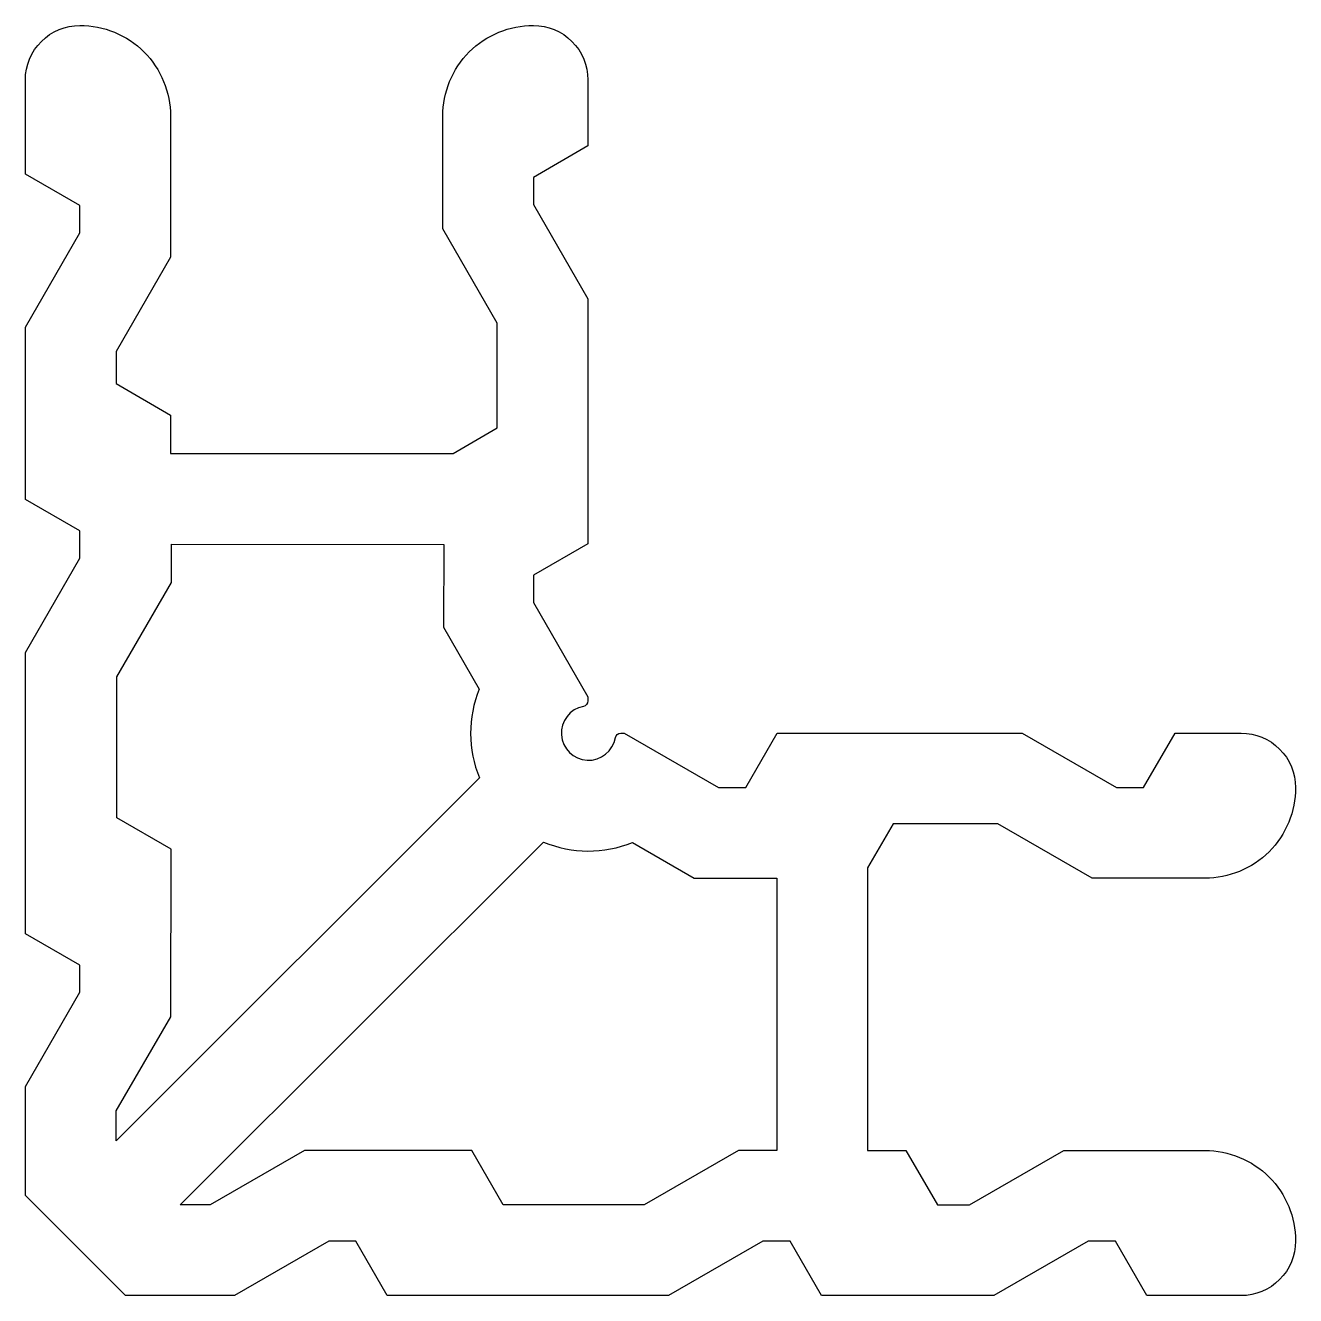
# Model space of a CAD drawing. Extents: x 136.4 to 206.4, y 123.9 to 193.9.
import ezdxf

# ---------------------------------------------------------------- set-up
doc = ezdxf.new("R2010")
doc.units = 0
doc.header["$LTSCALE"] = 15
doc.layers.get('0').update_dxf_attribs({"linetype": 'CONTINUOUS'})

msp = doc.modelspace()

# ---------------------------------------------------------------- linework, layer by layer
for points in [[(136.408, 143.87), (136.408, 159.37), (139.408, 164.566), (139.408, 166.066), (136.408, 167.798), (136.408, 177.298), (139.408, 182.494), (139.408, 183.994), (136.408, 185.726), (136.408, 190.924, -0.414214), (139.408, 193.924, -0.414214), (144.408, 188.924), (144.408, 181.154), (141.408, 175.958), (141.408, 174.185), (144.408, 172.453), (144.408, 170.339), (159.984, 170.339), (162.408, 171.739), (162.408, 177.513), (159.408, 182.709), (159.408, 188.924, -0.414214), (164.408, 193.924, -0.414214), (167.408, 190.924), (167.408, 187.281), (164.408, 185.549), (164.408, 184.049), (167.408, 178.853), (167.408, 165.353), (164.408, 163.621), (164.408, 162.121), (167.408, 156.924), (167.408, 156.693, -0.360328), (167.164, 156.398, 1.914207), (168.923, 154.674, -0.365977), (169.219, 154.924), (169.408, 154.924), (174.605, 151.924), (176.105, 151.924), (177.837, 154.924), (191.337, 154.924), (196.533, 151.924), (198.033, 151.924), (199.765, 154.924), (203.408, 154.924, -0.414214), (206.408, 151.924, -0.414214), (201.408, 146.924), (195.193, 146.924), (189.997, 149.924), (184.223, 149.924), (182.823, 147.5), (182.823, 131.924), (184.937, 131.924), (186.669, 128.924), (188.442, 128.924), (193.638, 131.924), (201.408, 131.924, -0.414214), (206.408, 126.924, -0.414214), (203.408, 123.924), (198.21, 123.924), (196.478, 126.924), (194.978, 126.924), (189.782, 123.924), (180.282, 123.924), (178.55, 126.924), (177.05, 126.924), (171.854, 123.924), (156.354, 123.924), (154.622, 126.924), (153.122, 126.924), (147.926, 123.924), (141.926, 123.924), (136.408, 129.442), (136.408, 135.442), (139.408, 140.638), (139.408, 142.138)], [(144.456, 163.219), (144.459, 165.333), (159.459, 165.313), (159.453, 160.754), (161.414, 157.347, 0.195483), (161.433, 152.452), (141.416, 132.458), (141.418, 134.099), (144.425, 139.291), (144.437, 148.518), (141.439, 150.254), (141.449, 158.027)], [(151.782, 131.924), (146.586, 128.924), (144.945, 128.924), (164.965, 148.916, 0.195483), (169.86, 148.89), (173.265, 146.924), (177.823, 146.924), (177.823, 131.924), (175.71, 131.924), (170.514, 128.924), (162.74, 128.924), (161.008, 131.924)]]:
    msp.add_lwpolyline(points, format="xyb", close=True)

doc.saveas('drawing.dxf')
